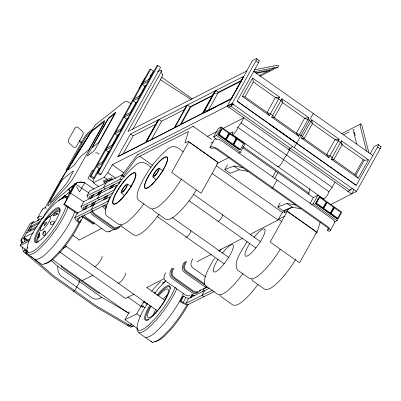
<?xml version="1.0" encoding="UTF-8"?>
<svg xmlns="http://www.w3.org/2000/svg" width="401" height="401" viewBox="0 0 401 401"><rect width="100%" height="100%" fill="white"/><g stroke="black" fill="none" stroke-linecap="round" stroke-linejoin="round"><path stroke-width="0.6" d="M99.102 298.565C96.826 299.477 94.085 299.341 92.065 297.883L61.468 276.269C59.022 274.52 57.899 271.452 57.819 268.525A32.356 13.258 -87.1 0 1 57.789 266.249L50.967 260.364M61.158 265.447L61.328 266.5L62.11 267.412L97.854 292.665L98.927 293.061L99.694 292.885M308.399 194.285L309.001 193.202L309.532 188.6M27.052 250.911L26.827 252.765L28.747 255.091L42.115 264.535C49.709 263.221 54.486 256.339 59.719 251.337C67.313 242.359 73.995 232.625 79.248 222.094M27.348 248.435L27.499 247.196M137.343 328.153L137.047 330.63L138.967 332.955L152.33 342.394C159.924 341.081 164.706 334.198 169.939 329.196C176.224 321.562 182.26 313.632 186.816 304.825M106.195 207.006C105.563 209.703 104.28 213.939 106.907 216.044L117.102 223.247C120.526 226.75 125.307 223.347 128.27 221.096C134.28 216.029 139.413 209.994 143.954 203.603M205.177 276.931L204.289 281.176L204.726 284.339M41.478 216.705C39.854 215.608 36.06 217.748 38.346 219.432M42.396 209.457C42.967 208.164 44.997 207.377 46.29 208.114M315.712 233.412L316.955 232.725L316.354 231.818L287.337 211.317L284.063 212.986L284.76 210.69M287.332 211.337L288.048 208.981M316.955 232.725L320.163 222.204M356.73 144.069L353.07 129.734L354.228 129.393M66.406 205.883C61.899 218.675 53.859 229.873 45.293 240.254C40.326 245.001 35.794 251.532 28.586 252.78L26.767 250.57C27.709 238.545 35.544 228.48 41.874 218.675C49.128 210.154 55.955 198.801 67.804 196.61M68.15 206.836C63.403 219.868 55.097 231.262 46.356 241.893C41.123 246.901 36.346 253.778 28.747 255.091M74.832 211.553C70.085 224.585 61.779 235.978 53.037 246.615C47.804 251.617 43.027 258.5 35.433 259.813M81.017 219.723C76.456 231.422 68.892 241.693 60.977 251.337C56.015 256.084 51.478 262.615 44.27 263.858M106.295 206.63C112.26 191.071 122.28 177.001 134.711 165.939C140.525 160.049 145.698 162.26 150.976 167.387M175.332 287.056C170.741 298.524 163.307 308.63 155.513 318.113C150.545 322.865 146.009 329.391 138.806 330.64L136.982 328.434C137.553 319.091 142.866 310.875 147.688 303.131M176.781 288.77C171.768 300.093 164.46 310.259 156.575 319.757C151.337 324.76 146.56 331.642 138.967 332.955M183.463 293.487C178.45 304.81 171.142 314.98 163.257 324.474C158.024 329.482 153.242 336.364 145.648 337.672M190.144 298.209L191.508 294.72M191.232 297.582L192.31 294.825M205.277 276.555L207.387 271.136L210.59 264.855L214.67 258.139M65.959 170.36L66.225 169.683M82.01 142.741C79.894 139.277 77.403 141.137 81.624 143.077M42.972 218.069C45.799 211.427 50.917 206.004 55.483 200.5A25.218 4.406 -56.4 0 1 60 196.36L75.112 183.828A15.358 13.97 50.3 0 1 76.205 183.337M360.083 124.806L360.98 123.849L361.647 124.5M361.451 125.343L361.567 125.062M158.52 136.054L174.159 127.959L146.335 142.144L158.931 119.538L186.756 105.353L184.415 109.583L161.603 121.212L151.272 139.749L146.335 142.144M51.594 215.603L51.849 215.257L49.178 217.036M90.641 206.796L92.877 202.7M66.255 169.623L84.781 136.621L87.984 132.841L91.879 129.869M243.713 76.32L241.572 80.365L218.48 92.14L208.024 110.902L203.292 113.112L215.888 90.506L243.713 76.32L231.121 99.132M188.249 304.169C183.683 313.216 177.663 321.427 171.197 329.196C166.23 333.943 161.698 340.474 154.49 341.717M250.224 234.334L278.048 220.019L282.319 212.335L292.73 206.976M139.052 88.496L144.716 78.33M99.313 168.084L93.849 177.899L92.741 178.46L90.085 176.585L149.628 69.724L150.731 69.157L153.388 71.037L148.525 79.759M90.085 176.585L91.192 176.024L150.731 69.157M102.656 162.089L108.731 151.182M111.769 145.733L117.844 134.826M120.881 129.373L126.656 119.017M129.999 113.017L135.769 102.661M139.112 96.661L145.187 85.759M97.258 172.931L156.796 66.07L157.899 65.503L160.555 67.383L101.017 174.245L99.914 174.806L97.258 172.931L98.36 172.37L157.899 65.503M100.27 167.894L92.997 180.946L93.323 182.806L98.927 186.766M104.21 160.821L104.816 159.733M105.423 158.646L109.668 151.032M112.696 145.593L118.455 135.257M93.323 182.806L104.17 177.277L107.829 172.666L112.245 164.741L232.134 103.633L255.913 60.952A3.804 0.902 -54.8 0 0 256.033 58.711L252.525 60.496L246.675 70.997M132.751 129.428L161.297 78.19A5.704 1.353 -54.8 0 0 162.189 74.716M117.854 156.661L130.45 134.054L158.275 119.869L145.678 142.475L117.854 156.661L145.678 142.475M122.997 154.084L133.197 135.769L155.738 124.285L158.275 119.869M145.533 142.596L155.738 124.285M174.089 128.119L186.756 105.353M174.811 127.628L187.407 105.022L215.232 90.837L202.635 113.443L174.811 127.628L180.154 124.866L190.229 106.781L212.49 95.433L215.232 90.837M212.49 95.433L202.635 113.443M232.354 103.523L230.846 106.23L228.62 107.363M258.825 60.466A3.804 0.902 -54.8 0 1 258.515 62.792L237.086 101.247L356.183 185.382L377.612 146.921A3.804 0.902 -54.8 0 0 377.732 144.681L374.223 146.47L370.263 153.578M242.394 96.481L252.655 78.07L279.657 97.147L269.402 115.558L242.394 96.481L245.011 96.912L267.081 112.501L270.364 113.829L272.61 115.418L274.264 117.573L296.339 133.167L299.617 134.495L302.399 136.46L304.053 138.621L326.635 154.57L329.913 155.899L332.163 157.488L333.812 159.643L355.887 175.237L358.203 178.29L368.464 159.879L341.457 140.801L331.201 159.212L358.203 178.29M245.011 96.912L253.342 81.954L252.655 78.07M217.558 163.643L201.066 193.237L171.673 172.47L188.761 141.804L218.154 162.57M229.743 133.453L233.081 131.754A4.576 1.088 -54.8 0 0 233.813 133.804A4.576 1.088 -54.8 0 0 237.758 127.513L241.031 122.957L243.893 117.824L222.771 128.591M271.652 117.142L281.908 98.736L308.91 117.814L298.655 136.22L271.652 117.142L274.264 117.573L282.6 102.621L281.908 98.736M292.795 146.38L290.394 148.3L286.585 155.137L283.312 159.693A4.576 1.088 -54.8 0 1 280.424 164.876A4.576 1.088 -54.8 0 1 277.743 166.24M380.333 146.515A3.804 0.902 -54.8 0 1 380.213 148.761L356.429 191.442L294.219 147.643L313.261 113.468M301.437 138.19L311.697 119.779L339.206 139.217L328.95 157.623L301.437 138.19L304.053 138.621L312.384 123.663L311.697 119.779M323.291 198.42A4.576 1.088 -54.8 0 0 325.973 197.056A4.576 1.088 -54.8 0 0 328.86 191.868L332.133 187.312L334.995 182.184M354.82 174.485L363.156 159.528M355.887 175.237L364.218 160.28L368.464 159.879M350.544 189.282L349.943 190.365L347.717 191.498M354.008 189.573L351.592 193.909L227.292 106.1L246.921 70.872L127.969 131.508L160.159 73.729A5.704 1.353 -54.8 0 0 160.34 70.365L157.553 71.789M27.062 250.58L20.05 245.623L21.328 243.342L30.436 238.806M40.476 221.482L31.022 226.189L28.416 230.846L37.313 226.415M30.035 230.545L32.065 226.926L39.288 223.327M37.649 217.818L42.576 209.016M37.764 220.901L39.298 218.169M44.802 208.34L60.105 181.031L94.756 125.708L95.869 124.475L124.335 101.944C126.561 100.26 129.212 102.425 130.866 103.814M68.1 168.4L84.842 138.515L86.551 135.964L89.904 132.541M61.057 181.813L50.872 199.994A5.023 0.737 -57.1 0 0 50.095 201.688L49.98 202.36A4.687 0.687 -57.1 0 0 50.711 202.054L65.368 184.931A3.86 0.566 -57.1 0 0 67.804 181.412L72.822 172.505A3.398 0.496 -57.1 0 0 72.892 171.232L62.952 179.112M27.078 250.62L26.2 252.184L27.694 253.472L26.787 253.923L25.263 252.615L26.441 252.028A3.634 3.228 63.5 0 1 25.118 250.414L25.002 250.134A3.634 3.228 63.5 0 1 24.762 248.956M26.506 254.018L27.083 252.981M61.002 199.182A28.747 3.794 -57.5 0 1 62.225 197.989L64.596 196.375L65.032 195.593L67.122 196.926M70.386 194.039L69.353 193.357L74.461 184.234L75.263 183.688A10.611 9.584 55.5 0 1 84.661 182.831L94.019 189.051M69.353 193.357L70.155 192.806L75.263 183.688M77.233 213.467L63.824 204.56L65.002 202.455A24 4.195 -56.4 0 0 67.944 189.427L74.636 184.836M63.824 204.56L64.466 204.119L75.669 184.129L89.072 193.036M95.904 148.079L114.942 114.105A2.852 0.416 -57.1 0 0 115.333 112.491M74.671 217.823L77.403 212.946L110.34 196.545L107.608 201.422L74.671 217.823L76.195 220.645L79.167 222.745L80.09 222.284L82.822 217.407L81.513 216.48M83.508 210.064L82.516 209.367L80.992 206.545L83.724 201.668L116.661 185.262L117.764 185.608M86.997 195.828L89.729 190.951L122.661 174.55L119.929 179.427L86.997 195.828L88.521 198.65M80.09 222.284L77.904 220.74L80.03 216.946M86.35 205.668L84.225 209.457L83.268 207.693L113.222 192.776M92.35 194.951L90.225 198.746L89.273 196.976L120.886 181.232M85.403 209.277L87.824 204.956M91.458 198.47L93.979 194.119M96.821 195.658L98.947 191.868M92.37 205.297L94.195 202.044M98.44 194.46L100.265 191.212M93.443 205.272L95.864 200.951M99.799 193.924L102.019 190.114M93.874 204.746L91.142 209.623L93.032 210.961M100.195 193.467L97.458 198.34L99.353 199.678M106.195 182.751L103.463 187.628L105.358 188.966M103.478 199.763L105.298 196.515M109.548 188.931L111.368 185.678M104.796 199.107L106.616 195.858M110.561 188.816L112.686 185.021M105.864 199.086L107.984 195.302M112.225 187.738L114.205 184.295M81.358 216.209L93.217 224.089L93.809 223.036M93.217 224.089L94.466 222.57M116.661 185.262L113.929 190.139L80.992 206.545M118.957 183.994L120.17 181.833M78.962 281.863L79.979 280.038M79.714 281.813L74.746 290.68L73.859 291.121A3.634 0.862 -54.8 0 1 73.288 290.951M216.52 139.297L213.638 136.916L218.375 128.465L221.252 127.032L245.116 143.889L240.379 152.34L238.856 153.102M213.638 136.916L216.515 135.483L221.252 127.032M327.447 230.224L328.314 229.713A4.531 1.774 29.3 0 0 326.71 226.966L216.936 149.418A4.531 1.774 29.3 0 0 212.65 148.004L211.648 148.42L210.004 147.257L214.365 139.473L215.653 138.982A6.611 2.591 29.3 0 1 222.685 141.563L331.427 218.38A6.611 2.591 29.3 0 1 334.494 222.936L330.133 230.72L329.096 231.387L327.447 230.224L328.609 228.149M218.209 134.786L221.422 129.052L222.284 128.621L228.881 133.282L225.668 139.017L224.811 139.448L218.209 134.786L219.071 134.355L222.284 128.621M221.663 128.932L218.455 134.666L225.051 139.327M225.568 139.984L228.781 134.25L229.643 133.819L236.239 138.48L233.031 144.215L232.169 144.646L225.568 139.984L226.43 139.553L229.643 133.819M137.473 328.574L124.952 319.732L129.453 311.702M229.026 134.129L225.813 139.864L232.41 144.525M124.952 319.732L136.741 313.863L141.538 305.296L144.32 301.151M130.3 325.722L131.438 323.612M232.931 145.182L236.139 139.448L237.001 139.017L243.602 143.678L240.389 149.413L239.527 149.844L232.931 145.182L233.788 144.751L237.001 139.017M236.384 139.327L233.171 145.062L239.768 149.723M143.347 305.783L142.44 307.402L127.729 297.011M165.708 272.7C163.819 275.231 162.941 279.467 166.139 281.387L185.437 295.021L188.139 295.963L189.778 295.402M248.008 171.342L239.257 169.773L230.169 173.302L224.851 169.548L227.522 164.786M171.969 268.294C169.643 271.322 168.58 276.429 172.4 278.785L191.763 292.464C193.558 293.908 196.325 293.918 197.899 292.134M172.981 268.179C170.771 271.111 170.149 275.943 173.718 278.129L193.081 291.808C195.578 293.978 199.282 292.54 200.53 289.722M174.054 268.159C172.074 270.785 170.736 275.292 174.179 277.382L193.482 291.016L196.179 291.958L197.818 291.397M184.39 262.109C182.064 265.136 181.001 270.244 184.821 272.595L204.189 286.279L206.325 287.276L207.407 287.372M185.708 261.452C183.382 264.48 182.32 269.587 186.139 271.938L206.55 286.239M186.776 261.432C184.741 264.164 182.921 268.936 186.6 271.196L204.886 284.114M192.906 258.765C190.931 261.397 189.593 265.903 193.036 267.993L205.733 276.961M214.319 291.527L187.422 304.925L183.001 303.547L180.029 301.447L182.761 296.57L183.683 296.108L185.874 297.657L188.64 298.519L209.718 288.023M180.029 301.447L180.951 300.986L183.683 296.108M180.951 300.986L183.137 302.529L185.874 297.657M183.137 302.529L185.909 303.397L188.64 298.519M202.064 292.274L204.485 287.953M205.713 287.071L205.111 288.144L204.064 288.519M204.726 290.509L201.994 295.387L203.888 296.72M272.66 176.966L275.918 171.157M274.71 178.415L277.963 172.6M277.056 179.969L272.695 187.758L271.843 188.179M300.996 208.776L292.244 207.207L283.156 210.736L277.838 206.981L280.214 202.746M310.083 203.402L313.336 197.593L317.908 195.312L341.772 212.174L337.04 220.625L334.158 222.059M311.141 204.776L313.176 203.768L317.908 195.312M315.552 203.548L318.76 197.813L319.622 197.382L326.224 202.044L323.011 207.778L322.148 208.209L315.552 203.548L316.409 203.117L319.622 197.382M319.006 197.693L315.793 203.427L322.389 208.089M322.91 208.746L326.123 203.011L326.98 202.585L333.582 207.247L330.369 212.976L329.507 213.407L322.91 208.746L323.767 208.32L326.98 202.585M326.364 202.891L323.151 208.625L329.747 213.287M330.269 213.944L333.482 208.209L334.339 207.783L340.94 212.445L337.727 218.179L336.865 218.605L330.269 213.944L331.126 213.517L334.339 207.783M333.722 208.089L330.509 213.823L337.111 218.485M181.538 178.881C175.673 188.63 168.696 197.878 160.004 205.292C157.042 207.543 152.26 210.946 148.836 207.442L138.641 200.239C135.919 198.019 137.383 193.618 138.029 190.826C143.989 175.267 154.014 161.197 166.445 150.134C172.495 143.949 177.748 146.791 183.222 151.944M196.31 190.054C190.505 199.608 183.628 208.665 175.087 215.944C172.124 218.194 167.342 221.603 163.919 218.094L153.723 210.896L152.555 209.267M280.209 249.322C274.409 258.881 267.527 267.933 258.991 275.216C256.028 277.467 251.242 280.87 247.818 277.367L237.628 270.164C232.109 261.637 243.713 248.6 247.071 241.377M295.607 259.462C289.738 269.211 282.765 278.454 274.073 285.868C271.106 288.124 266.324 291.527 262.901 288.018L252.71 280.82L251.542 279.191M42.651 234.034L44.686 230.986M159.037 214.254C154.495 220.65 149.362 226.68 143.352 231.748C140.39 233.999 135.608 237.407 132.185 233.898L121.989 226.7L120.821 225.071M242.941 273.527C238.4 279.918 233.267 285.953 227.257 291.021C224.294 293.271 219.512 296.675 216.084 293.171L205.893 285.968M257.688 284.66C253.211 290.86 248.204 296.74 242.339 301.672C239.377 303.928 234.59 307.331 231.166 303.823L220.976 296.625L219.808 294.996M217.738 162.174L188.836 141.764L187.833 141.513L184.921 142.951L188.42 131.483L136.696 157.849L122.761 176.615L121.989 175.337L137.047 155.057M75.032 164.004L79.393 158.179A7.559 1.108 -57.1 0 1 81.899 155.337L88.852 149.839L102.791 124.942A5.875 0.862 -57.1 0 0 103.518 123.418L103.794 122.255A5.489 0.807 -57.1 0 0 103.438 122.215L92.641 130.736M50.175 222.941L50.922 222.004M154.696 293.271L159.157 287.667L166.004 280.635M219.347 251.447L221.252 249.056M120.029 226.54C118.616 228.961 115.257 229.698 113.082 227.838L93.714 214.159L91.443 211.372M56.882 214.53L57.729 213.658M60.807 199.192L65.032 195.593M110.546 230.796L108.135 231.994L105.438 231.056L86.135 217.422L84.21 215.096M118.586 226.791L116.175 227.989L113.478 227.051L94.175 213.417L92.255 211.091M233.753 103.884L230.846 106.23L349.943 190.365L352.364 188.41M109.418 117.182L115.318 112.511M58.451 200.796L69.558 191.999M62.12 198.871L63.533 197.813M104.466 182.034L111.839 179.327M276.885 65.599L277.146 65.428M216.53 163.854L229.131 157.367M63.137 248.264L66.481 246.545M78.721 240.244L101.538 228.505M133.914 294.184L125.563 298.479L59.664 251.923M146.711 287.597L163.964 278.72M196.796 261.823L211.267 254.379M218.5 250.655L242.43 238.344M150.295 75.488L151.969 74.636M143.428 82.27L149.493 79.177M148.315 81.293L142.25 84.385L144.906 86.26L146.009 85.699M134.27 98.701L140.335 95.608M139.157 97.724L133.092 100.816L135.749 102.691L137.403 101.849M125.117 115.132L131.182 112.039M130.004 114.155L123.939 117.247L126.596 119.122L128.25 118.28M115.959 131.563L122.024 128.47M120.846 130.586L114.781 133.678L117.438 135.558L119.092 134.711M106.806 147.994L112.871 144.906M111.694 147.022L105.628 150.109L108.285 151.989L109.939 151.142M259.287 75.573L262.074 74.15M263.186 73.584L267.086 71.594M269.317 70.456L274.334 67.899M259.868 76.31L278.204 66.967L278.87 65.844L277.768 65.243M97.649 164.425L103.714 161.337M102.536 163.453L96.471 166.54L99.127 168.42L100.23 167.859M203.292 113.112L231.116 98.927M151.272 139.749L157.964 136.34M208.024 110.902L216.415 106.626M220.615 104.486L222.715 103.413M223.242 103.147L230.595 99.398M227.096 106.34L232.119 103.779M137.247 154.896L192.67 126.646M207.212 136.525L217.212 131.423M210.841 143.092L213.066 141.959M288.169 149.433L290.394 148.3M341.787 133.598L360.765 123.924M343.632 134.736L349.201 131.899M278.59 219.352L284.705 216.234M320.845 197.813L321.958 197.247M330.474 204.675L356.429 191.442M95.453 152.976L96.085 152.791A2.917 1.143 29.3 0 1 97.583 153.107L99.288 154.034M33.062 221.858L30.175 223.502L21.113 239.683L24.26 238.114L26.792 239.903M31.824 223.578L42.852 218.079M26.531 233.021L35.413 228.595M228.264 133.593L228.881 133.282M33.348 232.826L24.04 237.462L28.331 240.495M210.004 147.257L211.292 146.766A6.611 2.591 29.3 0 1 218.324 149.347L327.066 226.164A6.611 2.591 29.3 0 1 330.133 230.72M20.05 245.623L29.694 240.821M235.623 138.791L236.239 138.48M107.453 203.778L76.947 218.971L77.904 220.74M25.002 250.134L23.148 251.056L23.484 251.567L23.298 251.317L25.118 250.414M108.972 231.833L114.576 229.041M117.012 227.828L121.448 225.618M117.002 228.906C115.393 230.014 113.252 229.613 111.764 228.495L92.395 214.816L90.125 212.029M82.17 280.59L93.077 275.161M162.109 283.271L164.911 281.878M332.96 207.553L333.582 207.247M128.39 324.604L127.478 325.056L129.393 326.173L130.571 325.587A3.634 3.228 63.5 0 0 132.435 326.229L132.711 326.224A3.634 3.228 63.5 0 0 133.764 325.953M199.232 290.91L206.916 287.081M132.711 326.224L130.39 327.091L130.856 327.146M185.909 303.397L212.535 290.139M99.157 298.539L99.869 298.229A32.356 0.266 -25.6 0 0 101.779 297.321L129.142 313.281M224.851 169.548L233.943 166.019L242.69 167.588M277.838 206.981L286.931 203.452L295.677 205.016M142.676 302.745L144.485 302.249L147.383 304.519M79.348 141.252L79.719 140.726M254.414 69.774L276.745 65.443M253.848 71.749L277.091 67.243M255.447 72.827L269.517 70.1M256.144 73.353L269.678 70.731M279.657 97.147L275.417 97.548L253.342 81.954M308.91 117.814L304.67 118.215L282.6 102.621L280.946 100.461L278.695 98.872L275.417 97.548L267.081 112.501L269.402 115.558M339.206 139.217L334.965 139.613L312.384 123.663L310.735 121.503L307.953 119.538L304.67 118.215L296.339 133.167L298.655 136.22M277.276 67.142L277.587 67.147M121.989 175.337L122.505 175.603M193.061 126.551L193.868 126.826M331.201 159.212L333.812 159.643L342.148 144.686L341.457 140.801M137.508 154.866L137.834 154.966M119.929 179.427L121.588 179.944M107.608 201.422L108.711 201.768M158.931 168.225L163.207 170.58M127.197 184.029L131.473 186.385M130.265 325.697L96.816 306.179A9.579 3.754 29.3 0 1 95.227 305.146L54.27 276.214A9.579 3.754 29.3 0 1 52.827 275.101L31.017 256.329M129.403 326.514L94.987 306.389L52.902 276.695L23.764 251.843M187.407 105.022L190.229 106.781M130.45 134.054L133.197 135.769M215.888 90.506L218.48 92.14M158.931 119.538L161.603 121.212M64.596 196.375L66.165 197.372M160.33 79.669L191.362 99.734M67.944 189.427L70.01 190.801M70.155 192.806L84.07 202.054M64.466 204.119L77.874 213.026M81.999 215.768L93.859 223.648M356.243 185.277L237.146 101.142M268.981 123.894L296.494 143.217M256.51 58.636L259.111 60.471M378.208 144.606L380.805 146.44M255.913 60.952L258.515 62.792M377.612 146.921L380.213 148.761M253.713 71.403L372.815 155.533M364.218 160.28L342.148 144.686L340.494 142.53L338.243 140.941L334.965 139.613L326.635 154.57L328.95 157.623M241.031 122.957L332.133 187.312M237.713 127.247L328.815 191.608M232.259 134.445L323.361 198.801M243.096 146.646L309.001 193.202M242.565 147.598L313.336 197.593M219.071 134.355L225.668 139.017M226.43 139.553L233.031 144.215M233.788 144.751L240.389 149.413M316.409 203.117L323.011 207.778M323.767 208.32L330.369 212.976M331.126 213.517L337.727 218.179M216.515 135.483L240.379 152.34M313.176 203.768L337.04 220.625M192.831 126.094L211.688 139.418M142.109 90.656L143.127 91.378M233.943 166.019L239.257 169.773M286.931 203.452L292.244 207.207M216.415 165.783L282.319 212.335M278.129 218.986L281.692 221.507M212.144 173.463L278.048 220.019M139.749 156.275L152.475 165.267M250.069 234.204L251.592 235.287M193.663 194.425L260.67 241.763M188.986 200.695L255.993 248.034M112.245 164.741L123.814 172.916M122.871 175.859L124.4 176.936M172.079 217.402L228.936 257.567M107.829 172.666L115.879 178.35M98.36 172.37L101.017 174.245M104.17 177.277L107.187 179.407M93.498 170.911L92.476 170.189L87.934 178.29L93.052 181.904M157.252 216.5L224.259 263.838M91.192 176.024L93.849 177.899M105.839 209.352L103.869 207.838L102.546 205.843M154.621 292.389L155.623 293.096M72.862 235.312L78.997 239.648M146.781 287.532L165.182 300.529M65.178 245.693L157.498 310.91M31.022 226.189L32.065 226.926M141.538 305.296L144.951 307.707M136.741 313.863L140.746 316.69M26.511 240.68L23.453 238.515L32.516 222.334A1.313 1.163 63.5 0 1 34.145 222.019M52.24 259.447L127.323 312.489M232.134 103.633L294.219 147.643M161.648 77.172L192.149 98.776M192.465 294.274L194.455 295.768M191.623 294.575L193.613 296.068M106.601 207.227L104.676 204.906M106.135 207.974L103.864 205.187M152.876 176.896L156.084 179.728M121.142 192.701L124.35 195.533M360.283 125.954L360.003 125.368M65.649 197.282L67.102 199.051M151.177 341L152.33 342.394M76.586 186.545L79.543 191.969L84.661 182.831A15.358 13.97 50.3 0 0 78.521 182.661M361.948 125.593L368.895 152.831M360.158 126.059L366.584 151.257M354.314 131.959L355.226 135.543M161.252 70.576L162.39 75.037M21.724 240.279L22.065 243.312M22.476 246.951L22.817 249.983M24.26 238.114L24.426 241.728M269.673 69.664A0.657 0.296 79 0 1 269.743 70.671A0.657 0.296 79 0 1 269.246 70.235M190.295 230.65A3.935 0.932 -54.8 0 1 189.337 234.274A3.935 0.932 -54.8 0 1 186.134 236.605M222.254 253.211A16.541 3.925 -54.8 0 1 233.001 248.45A16.541 3.925 -54.8 0 1 217.252 270.785A16.541 3.925 -54.8 0 1 218.014 259.221M222.385 214.746A3.935 0.932 -54.8 0 1 220.771 218.886A3.935 0.932 -54.8 0 1 217.868 220.801M253.988 237.407A16.541 3.925 -54.8 0 1 264.735 232.64A16.541 3.925 -54.8 0 1 248.986 254.981A16.541 3.925 -54.8 0 1 249.748 243.417M157.874 295.487A20.271 4.812 -54.8 0 1 170.27 288.76M148.616 319.687A20.271 4.812 -54.8 0 1 150.57 305.823M156.997 295.116A20.987 4.982 -54.8 0 1 169.568 290.57A20.987 4.982 -54.8 0 1 149.999 318.399A20.987 4.982 -54.8 0 1 149.703 305.482M158.876 295.462A17.313 4.11 -54.8 0 1 167.819 293.803A17.313 4.11 -54.8 0 1 151.814 316.163A17.313 4.11 -54.8 0 1 151.267 306.098M102.15 256.184A6.496 1.544 -54.8 0 1 98.551 263.246A6.496 1.544 -54.8 0 1 94.27 266.069M152.966 315.497A17.313 4.11 -54.8 0 1 155.949 309.407M163.558 298.77A17.313 4.11 -54.8 0 1 167.092 295.141M125.864 272.936A6.496 1.544 -54.8 0 1 122.26 279.998A6.496 1.544 -54.8 0 1 117.984 282.82M60.055 210.435A20.271 4.812 -54.8 0 1 59.924 211.979M38.396 241.823A20.271 4.812 -54.8 0 1 44.551 221.618M45.694 220.094A20.271 4.812 -54.8 0 1 60.015 210.029M36.631 241.738A20.271 4.812 -54.8 0 1 39.809 231.923M51.298 215.703A20.271 4.812 -54.8 0 1 60.12 209.548M38.762 241.527A18.406 4.371 -54.8 0 1 39.764 233.176M53.684 214.104A18.406 4.371 -54.8 0 1 59.904 211.703M74.461 184.234A10.611 9.584 55.5 0 1 77.338 182.831M151.663 291.347A28.747 9.759 -51.9 0 1 160.53 281.733M109.433 117.162A2.852 0.416 -57.1 0 0 107.207 120.225L88.16 154.21A2.852 0.416 -57.1 0 0 87.769 155.824L93.684 151.132A2.852 0.416 -57.1 0 0 95.894 148.089M75.032 164.004A5.118 0.752 -57.1 0 1 73.338 165.929L67.98 169.999L68.075 169.422A2.722 0.401 -57.1 0 1 68.927 167.819L88.887 135.643A5.734 0.842 -57.1 0 1 92.656 130.711M61.067 181.808A2.662 0.391 -57.1 0 1 62.957 179.097M101.784 297.316A9.579 3.754 29.3 0 1 100.195 296.279L59.238 267.347A9.579 3.754 29.3 0 1 57.794 266.239M22.185 242.961A7.835 3.073 29.3 0 1 21.078 239.663M22.255 241.582A7.835 3.073 29.3 0 1 22 241.121M21.819 240.685A7.835 3.073 29.3 0 1 21.885 239.262M104.024 180.946A4.727 0.276 -20 0 1 107.388 179.272A4.727 0.276 -20 0 1 111.704 178.129M104.476 182.179A4.727 0.276 -20 0 1 107.834 180.505A4.727 0.276 -20 0 1 112.155 179.362M45.654 232.069L45.649 233.462L45.123 234.821L44.28 235.618L43.519 235.608L43.082 234.76L43.057 233.342L43.463 231.903L44.305 231.106L45.143 231.166L45.654 232.069M38.526 237.076L38.722 238.034L39.438 236.104L39.478 233.101L38.526 237.076M47.894 205.157L47.945 205.743A8.541 1.253 -57.1 0 0 49.168 205.132L67.799 185.573L71.824 180.25A11.86 1.739 -57.1 0 0 75.117 174.916L103.037 125.082A7.714 1.133 -57.1 0 0 104.41 122.31L104.771 120.791A7.173 1.053 -57.1 0 0 104.024 120.932L93.052 129.749A7.103 1.043 -57.1 0 0 90.781 132.445A7.413 1.088 -57.1 0 0 89.022 135.022L66.365 171.433A46.656 6.837 -57.1 0 0 59.543 183.097L49.965 200.5A9.243 1.353 -57.1 0 0 48.551 203.277L47.894 205.157M92.295 147.352L98.355 142.776L99.172 141.784L114.866 113.508L108.014 119.232L92.295 147.352M232.194 97.067L231.477 98.486L208.385 110.26L204.064 110.882L202.585 113.217L181.227 124.099L190.881 106.776L212.234 95.894L213.718 93.558L218.039 92.937L241.131 81.162L241.843 79.744L232.194 97.067M287.236 211.367L270.149 242.034L299.542 262.8L316.63 232.134L287.236 211.367M74.947 128.195L68.756 139.242A2.947 2.351 85 0 0 69.378 143.363L73.273 146.866A2.947 2.351 85 0 0 76.546 146.255L82.736 135.207A2.947 2.351 85 0 0 82.115 131.087L78.22 127.578A2.947 2.351 85 0 0 74.947 128.195M50.962 222.159L50.32 223.377L50.541 224.309L51.423 224.755L52.596 224.435L54.361 222.415L54.245 221.462L53.398 221.041L52.145 221.307L50.962 222.159M56.992 213.898C56.24 214.836 54.05 216.46 53.002 215.543L56.27 213.422L57.198 213.222L56.992 213.898M120.791 199.788A19.128 4.541 -54.8 0 0 135.688 173.197A19.128 4.541 -54.8 0 0 116.465 192.355A19.128 4.541 -54.8 0 0 120.791 199.788M120.651 199.783A18.782 4.456 -54.8 0 0 135.523 173.558A18.782 4.456 -54.8 0 0 116.771 191.999A18.782 4.456 -54.8 0 0 120.651 199.783M123.588 190.781A3.935 0.932 -54.8 0 0 126.651 185.312A3.935 0.932 -54.8 0 0 122.701 189.252A3.935 0.932 -54.8 0 0 123.588 190.781M123.333 191.608A5.333 1.268 -54.8 0 0 127.488 184.194A5.333 1.268 -54.8 0 0 122.125 189.538A5.333 1.268 -54.8 0 0 123.333 191.608M152.52 183.984A19.128 4.541 -54.8 0 0 167.423 157.392A19.128 4.541 -54.8 0 0 148.2 176.55A19.128 4.541 -54.8 0 0 152.52 183.984M152.385 183.979A18.782 4.456 -54.8 0 0 167.257 157.753A18.782 4.456 -54.8 0 0 148.5 176.194A18.782 4.456 -54.8 0 0 152.385 183.979M155.322 174.971A3.935 0.932 -54.8 0 0 158.385 169.508A3.935 0.932 -54.8 0 0 154.435 173.448A3.935 0.932 -54.8 0 0 155.322 174.971M155.067 175.803A5.333 1.268 -54.8 0 0 159.222 168.39A5.333 1.268 -54.8 0 0 153.859 173.733A5.333 1.268 -54.8 0 0 155.067 175.803M43.097 229.422A8.546 2.03 -54.8 0 0 50.491 217.252A8.546 2.03 -54.8 0 0 42.331 224.59A8.546 2.03 -54.8 0 0 43.097 229.422M44.767 225.141A2.095 0.496 -54.8 0 0 46.576 222.159A2.095 0.496 -54.8 0 0 44.576 223.958A2.095 0.496 -54.8 0 0 44.767 225.141M41.694 238.951A20.987 4.982 -54.8 0 0 59.844 209.056A20.987 4.982 -54.8 0 0 39.809 227.086A20.987 4.982 -54.8 0 0 41.694 238.951"/></g></svg>
